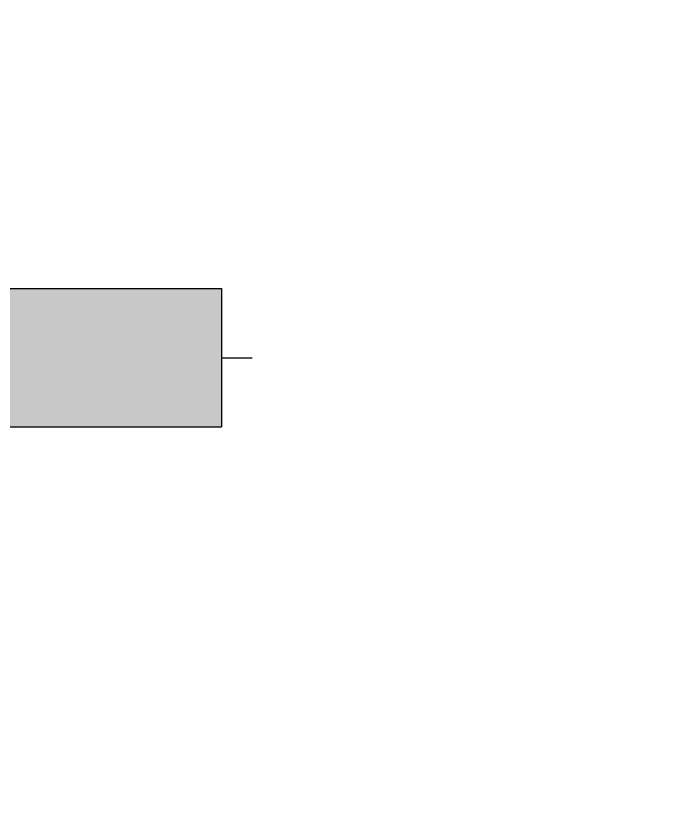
# Model space of a CAD drawing. Extents: x 9 to 378, y 7 to 556.
# Drawn here: x 150.6 to 194, y 357.1 to 409.1 of the extents above; entities that cross this region are included whole.
import ezdxf

# ---------------------------------------------------------------- set-up
doc = ezdxf.new("R2010")
doc.units = 0
doc.header["$MEASUREMENT"] = 0
doc.layers.add('DOORS', color=42, linetype='CONTINUOUS')
doc.layers.add('LINE', color=7, linetype='CONTINUOUS')

msp = doc.modelspace()

# ---------------------------------------------------------------- hatches: boundary and pattern name
at = {"layer": 'LINE'}
h = msp.add_hatch(color=4, dxfattribs=at)
h.paths.add_polyline_path([(9.488, 556.362), (9.488, 26.925), (18.488, 26.925), (18.488, 193.425), (36.488, 193.425), (36.488, 202.425), (18.488, 202.425), (18.488, 382.362), (163.988, 382.362), (163.988, 391.362), (18.488, 391.362), (18.488, 547.362), (210.488, 547.362), (210.488, 509.862), (219.488, 509.862), (219.488, 547.362), (285.488, 547.362), (285.488, 517.362), (289.988, 517.362), (289.988, 547.362), (369.488, 547.362), (369.488, 475.362), (364.988, 475.362), (364.988, 466.362), (378.488, 466.362), (378.488, 556.362)])
h.paths.add_polyline_path([(219.488, 475.362), (219.488, 479.862), (210.488, 479.862), (210.488, 461.862), (219.488, 461.862), (219.488, 466.362), (328.988, 466.362), (328.988, 475.362)], flags=17)
h.paths.add_polyline_path([(226.988, 382.362), (226.988, 391.362), (219.488, 391.362), (219.488, 395.862), (210.488, 395.862), (210.488, 391.362), (205.988, 391.362), (205.988, 382.362)], flags=17)
h.paths.add_polyline_path([(121.988, 193.425), (121.988, 202.425), (103.988, 202.425), (103.988, 193.425)], flags=17)
h.paths.add_polyline_path([(180.488, 52.425), (243.488, 52.425), (243.488, 61.425), (189.488, 61.425), (189.488, 86.925), (180.488, 86.925)], flags=17)
h.paths.add_polyline_path([(180.488, 158.925), (189.488, 158.925), (189.488, 193.425), (193.988, 193.425), (193.988, 202.425), (175.988, 202.425), (175.988, 193.425), (180.488, 193.425)], flags=17)
h.paths.add_polyline_path([(369.488, 193.425), (369.488, 61.425), (315.488, 61.425), (315.488, 52.425), (378.488, 52.425), (378.488, 391.362), (324.488, 391.362), (324.488, 382.362), (369.488, 382.362), (369.488, 248.925), (241.988, 248.925), (241.988, 323.925), (232.988, 323.925), (232.988, 244.425), (369.488, 244.425), (369.488, 202.425), (229.988, 202.425), (229.988, 193.425)], flags=0)

# ---------------------------------------------------------------- linework, layer by layer
at = {"layer": 'DOORS'}
msp.add_line((163.988, 386.862), (165.988, 386.862), dxfattribs=at)
at = {"layer": 'LINE', "color": 0}
for p, q in [((18.488, 391.362), (163.988, 391.362)), ((163.988, 391.362), (163.988, 382.362))]:
    msp.add_line(p, q, dxfattribs=at)
at = {"layer": 'LINE'}
msp.add_line((18.488, 382.362), (163.988, 382.362), dxfattribs=at)

doc.saveas('drawing.dxf')
